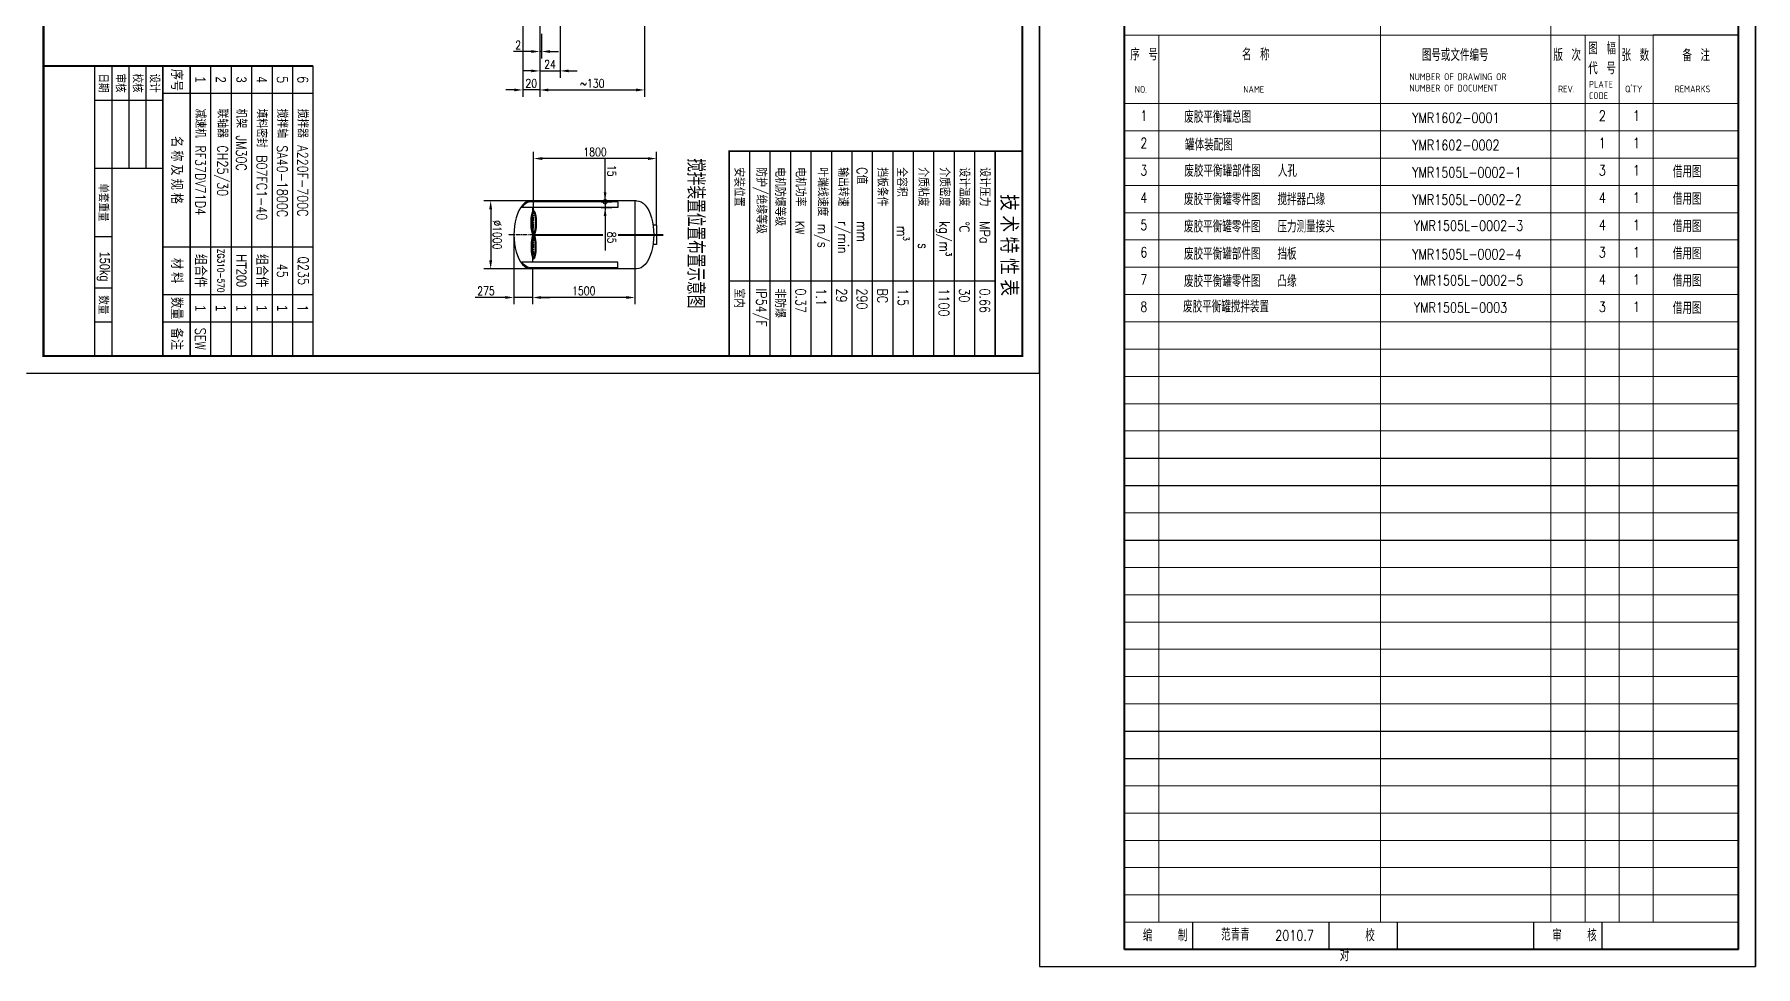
# Model space of a CAD drawing. Header units: millimetres. Extents: x 2000 to 3608, y -804 to 37.
# Drawn here: x 3104 to 3608, y -804 to -531 of the extents above; entities that cross this region are included whole.
import ezdxf

# ---------------------------------------------------------------- set-up
doc = ezdxf.new("R2010")
doc.units = ezdxf.units.MM
doc.linetypes.add('CENTER', pattern=[2, 1.25, -0.25, 0.25, -0.25])
doc.layers.get('0').update_dxf_attribs({"lineweight": 20})
for name, color, linetype in [('中心线', 1, 'CENTER'), ('剖面线', 4, 'Continuous'), ('图框层', 7, 'Continuous'), ('文本标注', 6, 'Continuous')]:
    doc.layers.add(name, color=color, linetype=linetype)
doc.layers.add('粗实线', color=7, linetype='Continuous', lineweight=40)
doc.layers.add('细实线', color=7, linetype='Continuous', lineweight=20)
doc.styles.get("Standard").update_dxf_attribs({"font": 'txt.shx', "bigfont": 'hztxt.shx'})
doc.styles.add('样式 1', font='txt.shx', dxfattribs={"width": 0.8, "bigfont": 'hztxt.shx'})
doc.dimstyles.new('ZJCJ', dxfattribs={"dimtxt": 2.5, "dimasz": 2.5, "dimexe": 2, "dimexo": 0.0625, "dimgap": 0.68, "dimtad": 1, "dimdec": 5, "dimlfac": 0.6, "dimdsep": 46, "dimtxsty": 'Standard', "dimcen": 0.09, "dimadec": 0, "dimazin": 2, "dimtm": 1e-09, "dimtfac": 0.64, "dimtdec": 5, "dimtmove": 0, "dimatfit": 3, "dimfxl": 0, "dimtolj": 1, "dimarcsym": 0})

# ---------------------------------------------------------------- blocks, each defined once
blk = doc.blocks.new('*D48')
at = {"layer": 'Defpoints', "color": 0}
for p in [(3246.69, -503.93), (3251.69, -519.68), (3246.69, -546.96)]:
    blk.add_point(p, dxfattribs=at)
at = {"layer": '文本标注', "color": 0, "lineweight": -2}
for p, q in [((3246.69, -504), (3246.69, -548.96)), ((3251.69, -519.75), (3251.69, -548.96)), ((3244.19, -546.96), (3241.69, -546.96)), ((3251.69, -546.96), (3246.69, -546.96)), ((3254.19, -546.96), (3256.69, -546.96))]:
    blk.add_line(p, q, dxfattribs=at)
at = {"layer": '文本标注', "color": 0}
for points in [[(3244.19, -546.55), (3244.19, -547.38), (3246.69, -546.96)], [(3254.19, -546.55), (3254.19, -547.38), (3251.69, -546.96)]]:
    blk.add_solid(points, dxfattribs=at)
at = {"layer": '文本标注', "color": 0, "insert": (3249.19, -545.03), "char_height": 2.5, "attachment_point": 5, "style": '样式 1'}
blk.add_mtext('\\A1;20', dxfattribs=at)
blk = doc.blocks.new('*D49')
at = {"layer": 'Defpoints', "color": 0}
for p in [(3251.69, -519.68), (3257.69, -518.56), (3257.69, -541.38)]:
    blk.add_point(p, dxfattribs=at)
at = {"layer": '文本标注', "color": 0, "lineweight": -2}
for p, q in [((3251.69, -519.75), (3251.69, -543.38)), ((3257.69, -518.62), (3257.69, -543.38)), ((3249.19, -541.38), (3246.69, -541.38)), ((3251.69, -541.38), (3257.69, -541.38)), ((3260.19, -541.38), (3262.69, -541.38))]:
    blk.add_line(p, q, dxfattribs=at)
at = {"layer": '文本标注', "color": 0}
for points in [[(3249.19, -540.96), (3249.19, -541.79), (3251.69, -541.38)], [(3260.19, -540.96), (3260.19, -541.79), (3257.69, -541.38)]]:
    blk.add_solid(points, dxfattribs=at)
at = {"layer": '文本标注', "color": 0, "insert": (3254.69, -539.45), "char_height": 2.5, "attachment_point": 5, "style": '样式 1'}
blk.add_mtext('\\A1;24', dxfattribs=at)
blk = doc.blocks.new('*D50')
at = {"layer": 'Defpoints', "color": 0}
for p in [(3282.44, -509.81), (3251.69, -519.68), (3282.44, -546.96)]:
    blk.add_point(p, dxfattribs=at)
at = {"layer": '文本标注', "color": 0, "lineweight": -2}
for p, q in [((3282.44, -509.87), (3282.44, -548.96)), ((3251.69, -519.75), (3251.69, -548.96)), ((3254.19, -546.96), (3279.94, -546.96))]:
    blk.add_line(p, q, dxfattribs=at)
at = {"layer": '文本标注', "color": 0}
for points in [[(3254.19, -546.55), (3254.19, -547.38), (3251.69, -546.96)], [(3279.94, -546.55), (3279.94, -547.38), (3282.44, -546.96)]]:
    blk.add_solid(points, dxfattribs=at)
at = {"layer": '文本标注', "color": 0, "insert": (3267.07, -545.03), "char_height": 2.5, "attachment_point": 5, "style": '样式 1'}
blk.add_mtext('\\A1;~130', dxfattribs=at)
blk = doc.blocks.new('*D51')
at = {"layer": 'Defpoints', "color": 0}
for p in [(3251.69, -519.68), (3252.19, -530.43), (3251.69, -535.7)]:
    blk.add_point(p, dxfattribs=at)
at = {"layer": '文本标注', "color": 0, "lineweight": -2}
for p, q in [((3251.69, -519.75), (3251.69, -537.7)), ((3252.19, -530.5), (3252.19, -537.7)), ((3249.19, -535.7), (3244, -535.7)), ((3252.19, -535.7), (3251.69, -535.7)), ((3254.69, -535.7), (3257.19, -535.7))]:
    blk.add_line(p, q, dxfattribs=at)
at = {"layer": '文本标注', "color": 0}
for points in [[(3249.19, -535.28), (3249.19, -536.12), (3251.69, -535.7)], [(3254.69, -535.28), (3254.69, -536.12), (3252.19, -535.7)]]:
    blk.add_solid(points, dxfattribs=at)
at = {"layer": '文本标注', "color": 0, "insert": (3245.35, -533.77), "char_height": 2.5, "attachment_point": 5, "style": '样式 1'}
blk.add_mtext('\\A1;2', dxfattribs=at)
blk = doc.blocks.new('_DotSmall')
at = {"color": 0, "linetype": 'ByBlock', "const_width": 0.5}
blk.add_lwpolyline([(-0.0625, 0, 1), (0.0625, 0, 1)], format="xyb", close=True, dxfattribs=at)

msp = doc.modelspace()

# ---------------------------------------------------------------- linework, layer by layer
at = {"layer": '中心线', "color": 7}
for p, q in [((3249.89268658, -582.11885216), (3249.89268658, -596.59138778)), ((3249.89268658, -589.4286252), (3242.38286748, -589.4286252))]:
    msp.add_line(p, q, dxfattribs=at)
at = {"layer": '剖面线', "color": 7}
for p, q in [((3280.09268658, -579.4286252), (3249.09268658, -579.4286252)), ((3274.59268658, -579.7286252), (3249.09268658, -579.7286252)), ((3249.59268658, -579.4286252), (3249.59268658, -579.7286252)), ((3274.59268658, -579.7286252), (3274.59268658, -581.4286252)), ((3279.59268658, -579.4286252), (3279.59268658, -599.4286252)), ((3274.59268658, -581.4286252), (3246.45673409, -581.4286252)), ((3249.59268658, -581.4286252), (3249.59268658, -597.4286252)), ((3285.89268658, -586.5786252), (3284.88532416, -586.5786252)), ((3285.89268658, -586.5786252), (3285.89268658, -592.2786252)), ((3285.89268658, -592.2786252), (3284.88532416, -592.2786252)), ((3274.59268658, -597.4286252), (3246.45673409, -597.4286252)), ((3274.59268658, -599.1286252), (3249.09268658, -599.1286252)), ((3280.09268658, -599.4286252), (3249.09268658, -599.4286252)), ((3249.59268658, -599.1286252), (3249.59268658, -599.4286252)), ((3274.59268658, -599.1286252), (3274.59268658, -597.4286252))]:
    msp.add_line(p, q, dxfattribs=at)
msp.add_ellipse((3249.09268658, -589.4286252), major_axis=(0, 10), ratio=0.5, start_param=0, end_param=3.1415926536, dxfattribs=at)
at = {"layer": '剖面线', "color": 7, "extrusion": (0, 0, -1)}
msp.add_ellipse((3280.09268658, -589.4286252), major_axis=(0, 10), ratio=0.5, start_param=0, end_param=3.1415926536, dxfattribs=at)
at = {"layer": '剖面线', "color": 7}
for points in [[(3249.09268658, -579.7286252), (3248.65596993, -579.7286252), (3248.21680459, -579.85791725), (3247.34861996, -580.39078307), (3246.92202118, -580.79609285), (3246.505025, -581.3611927), (3246.48081082, -581.39467056), (3246.45673409, -581.4286252)], [(3249.09268658, -599.1286252), (3248.65596993, -599.1286252), (3248.21680459, -598.99933316), (3247.34861996, -598.46646734), (3246.92202118, -598.06115756), (3246.505025, -597.49605771), (3246.48081082, -597.46257985), (3246.45673409, -597.4286252)]]:
    msp.add_open_spline(points, degree=3, knots=[0, 0, 0, 0, 0.29776134988, 0.29776134988, 0.59552269976, 0.59552269976, 0.61398577027, 0.61398577027, 0.61398577027, 0.61398577027], dxfattribs=at)
at = {"layer": '图框层', "color": 7}
for p, q in [((3398.18478807, -629.93816235), (3398.18478807, -209.93816235)), ((3126.18478807, -539.93816235), (3126.18478807, -624.93816235)), ((3131.18478807, -539.93816235), (3131.18478807, -569.93816235)), ((3136.18478807, -539.93816235), (3136.18478807, -569.93816235)), ((3155.18478807, -539.93816235), (3155.18478807, -624.93816235)), ((3161.18478807, -539.93816235), (3161.18478807, -624.93816235)), ((3167.18478807, -539.93816235), (3167.18478807, -624.93816235)), ((3173.18478807, -539.93816235), (3173.18478807, -624.93816235)), ((3179.18478807, -539.93816235), (3179.18478807, -624.93816235)), ((3185.18478807, -539.93816235), (3185.18478807, -624.93816235)), ((3121.18478807, -549.93816235), (3141.18478807, -549.93816235)), ((3141.18478807, -547.93816235), (3185.18478807, -547.93816235)), ((3313.18478807, -564.93816235), (3313.18478807, -624.93816235)), ((3319.18478807, -564.93816235), (3319.18478807, -624.93816235)), ((3325.18478807, -564.93816235), (3325.18478807, -624.93816235)), ((3331.18478807, -564.93816235), (3331.18478807, -624.93816235)), ((3337.18478807, -564.93816235), (3337.18478807, -624.93816235)), ((3343.18478807, -564.93816235), (3343.18478807, -624.93816235)), ((3349.18478807, -564.93816235), (3349.18478807, -624.93816235)), ((3355.18478807, -564.93816235), (3355.18478807, -624.93816235)), ((3361.18478807, -564.93816235), (3361.18478807, -624.93816235)), ((3367.18478807, -564.93816235), (3367.18478807, -624.93816235)), ((3373.18478807, -564.93816235), (3373.18478807, -624.93816235)), ((3379.18478807, -564.93816235), (3379.18478807, -624.93816235)), ((3385.18478807, -564.93816235), (3385.18478807, -619.93816235)), ((3121.18478807, -569.93816235), (3141.18478807, -569.93816235)), ((3121.18478807, -589.93816235), (3126.18478807, -589.93816235)), ((3141.18478807, -592.93816235), (3185.18478807, -592.93816235)), ((3121.18478807, -604.93816235), (3126.18478807, -604.93816235)), ((3141.18478807, -606.93816235), (3185.18478807, -606.93816235)), ((3121.18478807, -614.93816235), (3126.18478807, -614.93816235)), ((3141.18478807, -614.93816235), (3185.18478807, -614.93816235)), ((3101.18478807, -629.93816235), (3398.18478807, -629.93816235))]:
    msp.add_line(p, q, dxfattribs=at)
msp.add_lwpolyline([(3106.18478807, -234.93816235, 0.7, 0.7, 0), (3106.18478807, -624.93816235, 0.6, 0.6, 0), (3393.18478807, -624.93816235, 0.6, 0.6, 0), (3393.18478807, -234.93816235, 0.6, 0.6, 0)], format="xyseb", close=True, dxfattribs=at)
for points, const_width in [([(3106.18478807, -539.93816235), (3141.18478807, -539.93816235), (3141.18478807, -624.93816235)], 0.5), ([(3121.18478807, -539.93816235), (3121.18478807, -624.93816235)], 0.35), ([(3141.18478807, -539.93816235), (3185.18478807, -539.93816235)], 0.5), ([(3149.18478807, -539.93816235), (3149.18478807, -624.93816235)], 0.5), ([(3393.18478807, -564.93816235), (3307.18478807, -564.93816235), (3307.18478807, -624.93816235)], 0.5), ([(3385.18478807, -564.93816235), (3385.18478807, -624.93816235)], 0.5), ([(3385.18478807, -602.93816235), (3307.18478807, -602.93816235)], 0.35)]:
    msp.add_lwpolyline(points, dxfattribs=dict(at, const_width=const_width))
at = {"layer": '文本标注', "color": 7}
for p, q in [((3249.89268658, -582.05635216), (3249.89268658, -565.07607114)), ((3285.89268658, -586.5161252), (3285.89268658, -565.07607114)), ((3283.39268658, -567.07607114), (3252.39268658, -567.07607114)), ((3270.84781949, -576.9286252), (3270.84781949, -566.8186252)), ((3249.03018658, -579.4286252), (3235.29026865, -579.4286252)), ((3269.68184031, -579.4286252), (3272.84781949, -579.4286252)), ((3269.68184031, -579.7286252), (3272.84781949, -579.7286252)), ((3269.68184031, -579.7286252), (3272.84781949, -579.7286252)), ((3270.84781949, -579.7286252), (3270.84781949, -577.2286252)), ((3270.84781949, -579.7286252), (3270.84781949, -579.4286252)), ((3270.84781949, -579.7286252), (3270.84781949, -581.4286252)), ((3270.84781949, -579.7286252), (3270.84781949, -582.2286252)), ((3237.29026865, -581.9286252), (3237.29026865, -596.9286252)), ((3269.68184031, -581.4286252), (3272.84781949, -581.4286252)), ((3270.84781949, -583.9286252), (3270.84781949, -594.0386252)), ((3244.09268658, -589.4911252), (3244.09268658, -609.799823)), ((3249.03018658, -599.4286252), (3235.29026865, -599.4286252)), ((3249.59268658, -599.4911252), (3249.59268658, -609.799823)), ((3249.59268658, -599.4911252), (3249.59268658, -609.799823)), ((3279.59268658, -599.4911252), (3279.59268658, -609.799823)), ((3241.59268658, -607.799823), (3232.73268658, -607.799823)), ((3249.59268658, -607.799823), (3244.09268658, -607.799823)), ((3252.09268658, -607.799823), (3254.59268658, -607.799823)), ((3277.09268658, -607.799823), (3252.09268658, -607.799823))]:
    msp.add_line(p, q, dxfattribs=at)
for points in [[(3252.39268658, -566.65940448), (3252.39268658, -567.49273781), (3249.89268658, -567.07607114)], [(3283.39268658, -566.65940448), (3283.39268658, -567.49273781), (3285.89268658, -567.07607114)], [(3237.70693531, -581.9286252), (3236.87360198, -581.9286252), (3237.29026865, -579.4286252)], [(3271.26448616, -576.9286252), (3270.43115282, -576.9286252), (3270.84781949, -579.4286252)], [(3271.26448616, -583.9286252), (3270.43115282, -583.9286252), (3270.84781949, -581.4286252)], [(3237.70693531, -596.9286252), (3236.87360198, -596.9286252), (3237.29026865, -599.4286252)], [(3241.59268658, -607.38315633), (3241.59268658, -608.21648966), (3244.09268658, -607.799823)], [(3252.09268658, -607.38315633), (3252.09268658, -608.21648966), (3249.59268658, -607.799823)], [(3252.09268658, -607.38315633), (3252.09268658, -608.21648966), (3249.59268658, -607.799823)], [(3277.09268658, -607.38315633), (3277.09268658, -608.21648966), (3279.59268658, -607.799823)]]:
    msp.add_solid(points, dxfattribs=at)
at = {"layer": '粗实线', "color": 7}
for p, q in [((3423.18478807, -798.93816235), (3423.18478807, -511.93816235)), ((3603.18478807, -798.93816235), (3603.18478807, -511.93816235)), ((3249.89268658, -589.4286252), (3270.18851575, -589.4286252)), ((3274.66892371, -589.4286252), (3287.83287183, -589.4286252)), ((3603.18478807, -798.93816235), (3423.18478807, -798.93816235))]:
    msp.add_line(p, q, dxfattribs=at)
at = {"layer": '粗实线', "color": 7, "lineweight": 25}
for p, q in [((3423.18478807, -798.93816235), (3443.18478807, -798.93816235)), ((3443.18478807, -798.93816235), (3483.18478807, -798.93816235))]:
    msp.add_line(p, q, dxfattribs=at)
at = {"layer": '粗实线', "color": 7}
msp.add_ellipse((3249.89268658, -585.9286252), major_axis=(0, 3.5), ratio=0.1913138245, dxfattribs=at)
at = {"layer": '粗实线', "color": 7, "extrusion": (0, 0, -1)}
msp.add_ellipse((3249.89268658, -592.9286252), major_axis=(0, -3.5), ratio=0.1913138245, dxfattribs=at)
at = {"layer": '细实线', "color": 7, "lineweight": -3}
for p, q in [((3398.18478807, -506.93816235), (3398.18478807, -803.93816235)), ((3608.18478807, -506.93816235), (3608.18478807, -803.93816235)), ((3608.18478807, -803.93816235), (3608.18478807, -506.93816235)), ((3603.18478807, -530.93816235), (3603.18478807, -526.93816235)), ((3603.18478807, -530.93816235), (3578.18478807, -530.93816235)), ((3423.18478807, -654.93816235), (3603.18478807, -654.93816235)), ((3423.18478807, -662.93816235), (3603.18478807, -662.93816235)), ((3423.18478807, -678.93816235), (3603.18478807, -678.93816235)), ((3423.18478807, -734.93816235), (3603.18478807, -734.93816235)), ((3423.18478807, -742.93816235), (3603.18478807, -742.93816235)), ((3398.18478807, -803.93816235), (3608.18478807, -803.93816235))]:
    msp.add_line(p, q, dxfattribs=at)
at = {"layer": '细实线', "color": 7, "lineweight": 25}
for p, q in [((3608.18478807, -506.93816235), (3608.18478807, -803.93816235)), ((3443.18478807, -798.93816235), (3443.18478807, -790.93816235)), ((3483.18478807, -798.93816235), (3483.18478807, -790.93816235)), ((3503.18478807, -798.93816235), (3503.18478807, -790.93816235)), ((3543.18478807, -798.93816235), (3543.18478807, -790.93816235)), ((3563.18478807, -798.93816235), (3563.18478807, -790.93816235)), ((3423.18478807, -798.93816235), (3436.18478807, -798.93816235))]:
    msp.add_line(p, q, dxfattribs=at)
at = {"layer": '细实线', "color": 7}
for p, q in [((3498.18478807, -790.93816235), (3498.18478807, -511.93816235)), ((3548.18478807, -511.93816235), (3548.18478807, -790.93816235)), ((3423.18478807, -530.93816235), (3603.18478807, -530.93816235)), ((3433.18478807, -790.93816235), (3433.18478807, -530.93816235)), ((3558.18478807, -530.93816235), (3558.18478807, -790.93816235)), ((3568.18478807, -530.93816235), (3568.18478807, -790.93816235)), ((3578.18478807, -530.93816235), (3578.18478807, -790.93816235)), ((3423.18478807, -550.93816235), (3603.18478807, -550.93816235)), ((3423.18478807, -558.93816235), (3603.18478807, -558.93816235)), ((3423.18478807, -566.93816235), (3603.18478807, -566.93816235)), ((3423.18478807, -574.93816235), (3603.18478807, -574.93816235)), ((3423.18478807, -582.93816235), (3603.18478807, -582.93816235)), ((3423.18478807, -590.93816235), (3603.18478807, -590.93816235)), ((3423.18478807, -598.93816235), (3603.18478807, -598.93816235)), ((3423.18478807, -606.93816235), (3603.18478807, -606.93816235)), ((3423.18478807, -614.93816235), (3603.18478807, -614.93816235)), ((3423.18478807, -622.93816235), (3603.18478807, -622.93816235)), ((3423.18478807, -630.93816235), (3603.18478807, -630.93816235)), ((3423.18478807, -638.93816235), (3603.18478807, -638.93816235)), ((3423.18478807, -646.93816235), (3603.18478807, -646.93816235)), ((3423.18478807, -654.93816235), (3603.18478807, -654.93816235)), ((3423.18478807, -662.93816235), (3603.18478807, -662.93816235)), ((3423.18478807, -670.93816235), (3603.18478807, -670.93816235)), ((3423.18478807, -678.93816235), (3603.18478807, -678.93816235)), ((3423.18478807, -686.93816235), (3603.18478807, -686.93816235)), ((3423.18478807, -694.93816235), (3603.18478807, -694.93816235)), ((3423.18478807, -702.93816235), (3603.18478807, -702.93816235)), ((3423.18478807, -710.93816235), (3603.18478807, -710.93816235)), ((3423.18478807, -718.93816235), (3603.18478807, -718.93816235)), ((3423.18478807, -726.93816235), (3603.18478807, -726.93816235)), ((3423.18478807, -734.93816235), (3603.18478807, -734.93816235)), ((3423.18478807, -742.93816235), (3603.18478807, -742.93816235)), ((3423.18478807, -750.93816235), (3603.18478807, -750.93816235)), ((3423.18478807, -758.93816235), (3603.18478807, -758.93816235)), ((3423.18478807, -766.93816235), (3603.18478807, -766.93816235)), ((3423.18478807, -774.93816235), (3603.18478807, -774.93816235)), ((3423.18478807, -782.93816235), (3603.18478807, -782.93816235)), ((3423.18478807, -790.93816235), (3603.18478807, -790.93816235)), ((3608.18478807, -803.93816235), (3398.18478807, -803.93816235))]:
    msp.add_line(p, q, dxfattribs=at)

# ---------------------------------------------------------------- block references
at = {"layer": '文本标注', "color": 7, "xscale": 2.5, "yscale": 2.5, "zscale": 2.5}
for rotation in [270, 90]:
    msp.add_blockref('_DotSmall', (3270.84781949, -579.7286252), dxfattribs=dict(at, rotation=rotation))

# ---------------------------------------------------------------- texts
at = {"color": 7, "insert": (3440.88939914, -561.27803815), "char_height": 3.5, "width": 55.3390275206, "attachment_point": 1, "style": '样式 1'}
msp.add_mtext('罐体装配图', dxfattribs=at)
at = {"layer": '图框层', "color": 7, "rotation": 270, "style": '样式 1'}
for s, insert, char_height, attachment_point in [('{\\fﾷￂￋￎ_GB2312|b0|i0|c134|p49;日期}', (3123.68478807, -544.93816235), 2.5, 5), ('{\\fﾷￂￋￎ_GB2312|b0|i0|c134|p49;审核}', (3128.68478807, -544.93816235), 2.5, 5), ('{\\fﾷￂￋￎ_GB2312|b0|i0|c134|p49;校核}', (3133.68478807, -544.93816235), 2.5, 5), ('{\\fﾷￂￋￎ_GB2312|b0|i0|c134|p49;设计}', (3138.68478807, -544.93816235), 2.5, 5), ('{\\fﾷￂￋￎ_GB2312|b0|i0|c134|p49;序号}', (3145.18478807, -544.06612429), 3, 5), ('{\\fﾷￂￋￎ_GB2312|b0|i0|c134|p49;名 称 及 规 格}', (3145.18478807, -570.43816235), 3, 5), ('安装位置', (3310.18478807, -569.62358153), 3, 4), ('防护/绝缘等级', (3316.18478807, -569.62358153), 3, 4), ('电机防爆等级', (3322.18478807, -569.62358153), 3, 4), ('电机功率  {\\H0.8333x;KW}', (3328.18478807, -569.62358153), 3, 4), ('叶端线速度 m/s', (3334.18478807, -569.62358153), 3, 4), ('输出转速  r/min', (3340.18478807, -569.62358153), 3, 4), ('C值     mm', (3346.18478807, -569.62358153), 3, 4), ('挡板条件', (3352.18478807, -569.62358153), 3, 4), ('\\A1;全容积    m{\\H0.57x;\\S3^ ;}', (3358.18478807, -569.62358153), 3, 4), ('介质粘度     s', (3364.18478807, -569.62358153), 3, 4), ('\\A1;介质密度  kg/m{\\H0.57x;\\S3^ ;}', (3370.18478807, -569.62358153), 3, 4), ('设计温度  ℃', (3376.18478807, -569.62358153), 3, 4), ('设计压力  MPa', (3382.18478807, -569.62358153), 3, 4), ('{\\fﾷￂￋￎ_GB2312|b0|i0|c134|p49;单套重量}', (3123.68478807, -579.93816235), 2.5, 5), ('{\\fﾷￂￋￎ_GB2312|b0|i0|c134|p49;技 术 特 性 表}', (3389.18478807, -592.43816235), 4.5, 5), ('{\\fﾷￂￋￎ_GB2312|b0|i0|c134|p49;材 料}', (3145.18478807, -599.93816235), 3, 5), ('{\\fﾷￂￋￎ_GB2312|b0|i0|c134|p49;数量}', (3123.68478807, -609.93816235), 2.5, 5), ('{\\fﾷￂￋￎ_GB2312|b0|i0|c134|p49;数量}', (3145.18478807, -610.93816235), 3, 5), ('{\\fﾷￂￋￎ_GB2312|b0|i0|c134|p49;备注}', (3145.18478807, -619.93816235), 3, 5)]:
    msp.add_mtext(s, dxfattribs=dict(at, insert=insert, char_height=char_height, attachment_point=attachment_point))
at = {"layer": '文本标注', "color": 7, "rotation": 270, "style": '样式 1'}
for s, insert, char_height, attachment_point in [('{\\fﾷￂￋￎ_GB2312|b0|i0|c134|p49;1}', (3152.18478807, -543.93816235), 3, 5), ('{\\fﾷￂￋￎ_GB2312|b0|i0|c134|p49;2}', (3158.18478807, -543.93816235), 3, 5), ('{\\fﾷￂￋￎ_GB2312|b0|i0|c134|p49;3}', (3164.18478807, -543.93816235), 3, 5), ('{\\fﾷￂￋￎ_GB2312|b0|i0|c134|p49;4}', (3170.18478807, -543.93816235), 3, 5), ('5', (3176.18478807, -543.93816235), 3, 5), ('6', (3182.18478807, -543.93816235), 3, 5), ('减速机 RF37DV71D4', (3152.18478807, -552.40666481), 3, 4), ('联轴器 CH25/30', (3158.18478807, -552.40666481), 3, 4), ('机架 JM30C', (3164.18478807, -552.40666481), 3, 4), ('填料密封 B07FC1-40', (3170.18478807, -552.40666481), 3, 4), ('搅拌轴 SA40-1800C', (3176.18478807, -552.40666481), 3, 4), ('搅拌器 A220F-700C', (3182.18478807, -552.40666481), 3, 4), ('\\A1;15', (3272.77781949, -570.6236252), 2.5, 5), ('搅拌装置位置布置示意图', (3297.40563312, -588.98576271), 5, 5), ('\\A1;%%C1000', (3239.22026865, -589.4286252), 2.5, 5), ('\\A1;85', (3272.77781949, -590.2336252), 2.5, 5), ('{\\fﾷￂￋￎ_GB2312|b0|i0|c134|p49;150kg}', (3123.68478807, -603.11743172), 3, 6), ('{\\fﾷￂￋￎ_GB2312|b0|i0|c134|p49;组合件}', (3152.18478807, -599.93816235), 3, 5), ('ZG310-570', (3158.18478807, -599.93816235), 2, 5), ('{\\fﾷￂￋￎ_GB2312|b0|i0|c134|p49;HT200}', (3164.18478807, -599.93816235), 3, 5), ('{\\fﾷￂￋￎ_GB2312|b0|i0|c134|p49;组合件}', (3170.18478807, -599.93816235), 3, 5), ('45', (3176.18478807, -599.93816235), 3, 5), ('Q235', (3182.18478807, -599.93816235), 3, 5), ('室内', (3310.18478807, -605.14209339), 3, 4), ('IP54/F', (3316.18478807, -605.14209339), 3, 4), ('非防爆', (3322.18478807, -605.14209339), 3, 4), ('0.37', (3328.18478807, -605.14209339), 3, 4), ('29', (3340.18478807, -605.14209339), 3, 4), ('290', (3346.18478807, -605.14209339), 3, 4), ('BC', (3352.18478807, -605.14209339), 3, 4), ('30', (3376.18478807, -605.14209339), 3, 4), ('0.66', (3382.18478807, -605.14209339), 3, 4), ('{\\fﾷￂￋￎ_GB2312|b0|i0|c134|p49;1}', (3152.18478807, -610.93816235), 3, 5), ('{\\fﾷￂￋￎ_GB2312|b0|i0|c134|p49;1}', (3158.18478807, -610.93816235), 3, 5), ('{\\fﾷￂￋￎ_GB2312|b0|i0|c134|p49;1}', (3164.18478807, -610.93816235), 3, 5), ('{\\fﾷￂￋￎ_GB2312|b0|i0|c134|p49;1}', (3170.18478807, -610.93816235), 3, 5), ('{\\fﾷￂￋￎ_GB2312|b0|i0|c134|p49;1}', (3176.18478807, -610.93816235), 3, 5), ('1', (3182.18478807, -610.93816235), 3, 5), ('1.1', (3334.18478807, -605.14209339), 3, 4), ('1.5', (3358.18478807, -605.14209339), 3, 4), ('1100', (3370.18478807, -605.14209339), 3, 4), ('SEW', (3152.18478807, -619.93816235), 3, 5)]:
    msp.add_mtext(s, dxfattribs=dict(at, insert=insert, char_height=char_height, attachment_point=attachment_point))
at = {"layer": '文本标注', "color": 7, "char_height": 2.5, "attachment_point": 5, "style": '样式 1'}
for s, insert in [('\\A1;1800', (3267.89268658, -565.14607114)), ('\\A1;275', (3235.91268658, -605.869823)), ('\\A1;1500', (3264.59268658, -605.869823))]:
    msp.add_mtext(s, dxfattribs=dict(at, insert=insert))
at = {"layer": '细实线', "color": 7, "lineweight": -3, "attachment_point": 1, "style": '样式 1'}
for s, insert, char_height, width in [('序 号', (3424.82990152, -534.8140376), 3.5, 10), ('名 称', (3457.58566411, -534.8140376), 3.5, 10), ('图号或文件编号', (3510.29942284, -534.95929292), 3.5, 37.6185656409), ('版 次', (3548.89257016, -534.95326323), 3.5, 10), ('图 幅\\P代 号', (3559.10757179, -533.01311671), 3.5, 10), ('张 数', (3568.89257016, -534.98698686), 3.5, 10), ('备 注', (3586.72915354, -535.04591914), 3.5, 10), ('{\\Fiso|c134;NUMBER OF DRAWING OR\\PNUMBER OF DOCUMENT}', (3506.67248723, -542.09687805), 2, 37.8237430855), ('{\\Fiso|c134;PLATE\\PCODE}', (3559.32111521, -544.2964417), 2, 10), ('{\\Fiso|c134;NO.}', (3426.15358944, -545.79883091), 2, 7.6491958148), ('{\\Fiso|c134;NAME}', (3457.95990929, -545.79883091), 2, 7.6491958148), ('{\\Fiso|c134;REV.}', (3550.28018747, -545.68539781), 2, 10), ("{\\Fiso|c134;Q'TY}", (3569.91540002, -545.67478501), 2, 8.579744247), ('{\\Fiso|c134;REMARKS}', (3584.49560029, -545.65849757), 2, 17.9448537601), ('1', (3427.77321818, -553.03187164), 3, 4.6200164113), ('1', (3427.77321818, -553.03187164), 3, 4.6200164113), ('YMR1602-0001', (3507.49613474, -553.62871921), 3, 4.6200164113), ('2', (3562.20773549, -553.03187164), 3, 4.6200164113), ('1', (3572.20773549, -553.03187164), 3, 4.6200164113), ('2', (3427.77321818, -561.03187164), 3, 4.6200164113), ('2', (3427.77321818, -561.03187164), 3, 4.6200164113), ('YMR1602-0002', (3507.49613474, -561.62871921), 3, 4.6200164113), ('1', (3562.20773549, -561.03187164), 3, 4.6200164113), ('1', (3572.20773549, -561.03187164), 3, 4.6200164113), ('3', (3427.77321818, -569.03187164), 3, 4.6200164113), ('3', (3427.77321818, -569.03187164), 3, 4.6200164113), ('3', (3562.20773549, -569.03187164), 3, 4.6200164113), ('1', (3572.20773549, -569.03187164), 3, 4.6200164113), ('4', (3427.77321818, -577.03187164), 3, 4.6200164113), ('4', (3427.77321818, -577.03187164), 3, 4.6200164113), ('4', (3562.20773549, -577.03187164), 3, 4.6200164113), ('1', (3572.20773549, -577.03187164), 3, 4.6200164113), ('5', (3427.77321818, -585.03187164), 3, 4.6200164113), ('5', (3427.77321818, -585.03187164), 3, 4.6200164113), ('4', (3562.20773549, -585.03187164), 3, 4.6200164113), ('1', (3572.20773549, -585.03187164), 3, 4.6200164113), ('6', (3427.77321818, -593.03187164), 3, 4.6200164113), ('6', (3427.77321818, -593.03187164), 3, 4.6200164113), ('3', (3562.20773549, -593.03187164), 3, 4.6200164113), ('1', (3572.20773549, -593.03187164), 3, 4.6200164113), ('7', (3427.77321818, -601.03187164), 3, 4.6200164113), ('7', (3427.77321818, -601.03187164), 3, 4.6200164113), ('4', (3562.20773549, -601.03187164), 3, 4.6200164113), ('1', (3572.20773549, -601.03187164), 3, 4.6200164113), ('8', (3427.77321818, -609.03187164), 3, 4.6200164113), ('3', (3562.20773549, -609.03187164), 3, 4.6200164113), ('1', (3572.20773549, -609.03187164), 3, 4.6200164113)]:
    msp.add_mtext(s, dxfattribs=dict(at, insert=insert, char_height=char_height, width=width))
at = {"layer": '细实线', "color": 7, "char_height": 3.5, "style": '样式 1'}
for s, insert, width, attachment_point in [('废胶平衡罐总图', (3450.4680929, -553.10361608), 94.3972257271, 2), ('废胶平衡罐部件图  人孔', (3440.70255261, -568.89870077), 56.0432641418, 1), ('借用图', (3583.92770581, -569.1355745), 11.5128297804, 1), ('废胶平衡罐零件图  搅拌器凸缘', (3440.6021423, -577.24004369), 56.0432641418, 1), ('借用图', (3583.92770581, -577.1355745), 11.5128297804, 1), ('废胶平衡罐零件图  压力测量接头', (3440.6021423, -585.24004369), 56.0432641418, 1), ('借用图', (3583.92770581, -585.1355745), 11.5128297804, 1), ('废胶平衡罐部件图  挡板', (3440.6021423, -593.24004369), 56.0432641418, 1), ('借用图', (3583.92770581, -593.1355745), 11.5128297804, 1), ('\\pt7;废胶平衡罐零件图  凸缘', (3440.6021423, -601.24004369), 56.0432641418, 1), ('借用图', (3583.92770581, -601.1355745), 11.5128297804, 1), ('废胶平衡罐搅拌装置', (3440.31813412, -608.70236179), 28.7731870475, 1), ('借用图', (3583.92770581, -609.1355745), 11.5128297804, 1)]:
    msp.add_mtext(s, dxfattribs=dict(at, insert=insert, width=width, attachment_point=attachment_point))
at = {"layer": '细实线', "color": 3, "lineweight": -3, "char_height": 3, "width": 4.6200164113, "attachment_point": 1, "style": '样式 1'}
for s, insert in [('YMR1505L-0002-1', (3507.49613474, -569.62871921)), ('YMR1505L-0002-2', (3507.49613474, -577.62871921)), ('YMR1505L-0002-4', (3507.49613474, -593.62871921))]:
    msp.add_mtext(s, dxfattribs=dict(at, insert=insert))
at = {"layer": '细实线', "color": 3, "char_height": 3, "width": 18.6043440265, "attachment_point": 1, "style": '样式 1'}
for s, insert in [('YMR1505L-0002-3', (3507.97574408, -585.24475618)), ('YMR1505L-0002-5', (3507.97574408, -601.24475618)), ('YMR1505L-0003', (3507.97574408, -609.24475618))]:
    msp.add_mtext(s, dxfattribs=dict(at, insert=insert))
at = {"layer": '细实线', "color": 7, "lineweight": 25, "char_height": 3.5, "width": 17.5275239154, "attachment_point": 1, "style": '样式 1'}
for s, insert in [(' 编   制', (3426.03338674, -793.03650601)), ('    校   对', (3483.74671252, -793.03650601)), (' 审   核', (3546.03338674, -793.03650601))]:
    msp.add_mtext(s, dxfattribs=dict(at, insert=insert))
at = {"layer": '细实线', "color": 3, "lineweight": 25, "insert": (3443.97200377, -792.8026801), "char_height": 3.5, "width": 37.5087158991, "attachment_point": 1, "style": '样式 1'}
msp.add_mtext('   范青青   {\\H0.8571x;2010.7} ', dxfattribs=at)

# ---------------------------------------------------------------- dimensions: what is measured, and where the dimension line sits
at = {"layer": '文本标注', "color": 7}
for base, p1, p2, text, picture, middle in [((3246.6924645, -546.96278989), (3251.6924645, -519.68357872), (3246.6924645, -503.93357872), '20', '*D48', (3249.1924645, -545.03278989)), ((3282.4424645, -546.96278989), (3251.6924645, -519.68357872), (3282.4424645, -509.80857872), '~130', '*D50', (3267.0674645, -545.03278989)), ((3251.6924645, -535.69833989), (3252.1924645, -530.43357872), (3251.6924645, -519.68357872), '2', '*D51', (3245.34579783, -533.76833989)), ((3257.6924645, -541.37648823), (3251.6924645, -519.68357872), (3257.6924645, -518.55857872), '24', '*D49', (3254.6924645, -539.44648823))]:
    dim = msp.add_linear_dim(base=base, p1=p1, p2=p2, text=text, dimstyle='ZJCJ', override={"dimtxsty": '样式 1'}, dxfattribs=at)
    dim.commit()
    dim.dimension.update_dxf_attribs({"geometry": picture, "text_midpoint": middle})

doc.saveas('drawing.dxf')
